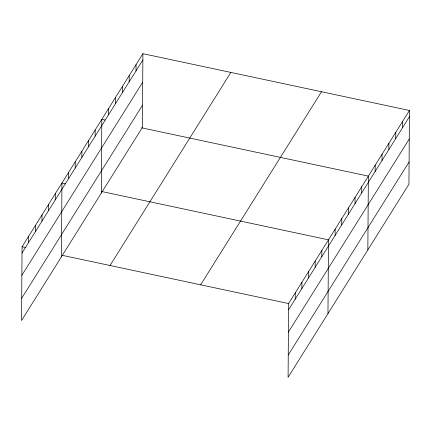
<?xml version="1.0" encoding="UTF-8"?>
<svg xmlns="http://www.w3.org/2000/svg" width="431" height="431" viewBox="0 0 431 431"><rect width="100%" height="100%" fill="white"/><g stroke="black" fill="none" stroke-linecap="round" stroke-linejoin="round"><path stroke-width="0.65" d="M142.909 53.686L22.067 246.764L21.55 320.524L142.392 127.452L142.909 53.686L409.45 110.476L408.933 184.236L288.091 377.314L288.608 303.548L409.45 110.476M28.667 242.389L28.71 236.145M35.315 231.77L35.358 225.526M41.958 221.151L42.006 214.907M48.606 210.533L48.649 204.283M55.254 199.914L55.297 193.664M61.428 256.811L61.945 183.046L65.851 183.881M68.545 178.676L68.588 172.427M75.193 168.058L75.236 161.808M81.842 157.439L81.885 151.189M88.484 146.82L88.527 140.571M95.132 136.201L95.176 129.952M101.307 193.093L101.824 119.333L105.078 120.028M108.628 114.641L108.671 108.391M115.476 103.699L115.519 97.449M122.323 92.757L122.366 86.512M129.171 81.815L129.214 75.57M136.018 70.878L136.061 64.628M295.208 299.179L295.251 292.929M301.856 288.56L301.899 282.31M308.504 277.941L308.548 271.692M315.147 267.322L315.19 261.073M321.795 256.704L321.838 250.454M327.969 313.596L328.487 239.835L101.689 191.515M335.086 235.466L335.129 229.217M341.735 224.847L341.778 218.598M348.383 214.229L348.426 207.979M355.025 203.604L355.069 197.36M361.674 192.986L361.717 186.742M367.848 249.883L368.365 176.123L141.567 127.802M375.169 171.425L375.212 165.181M382.017 160.488L382.06 154.239M388.864 149.546L388.907 143.297M395.712 138.604L395.755 132.355M402.559 127.662L402.602 121.418M22.019 253.013L142.866 59.936M21.868 275.29L142.709 82.213M21.706 298.247L142.548 105.169M110.024 265.501L230.865 72.43M200.647 284.81L321.494 91.733M288.565 309.797L409.407 116.72M288.409 332.08L409.251 139.003M288.247 355.031L409.089 161.959M22.067 246.764L25.973 247.593M62.463 255.367L288.608 303.548"/></g></svg>
